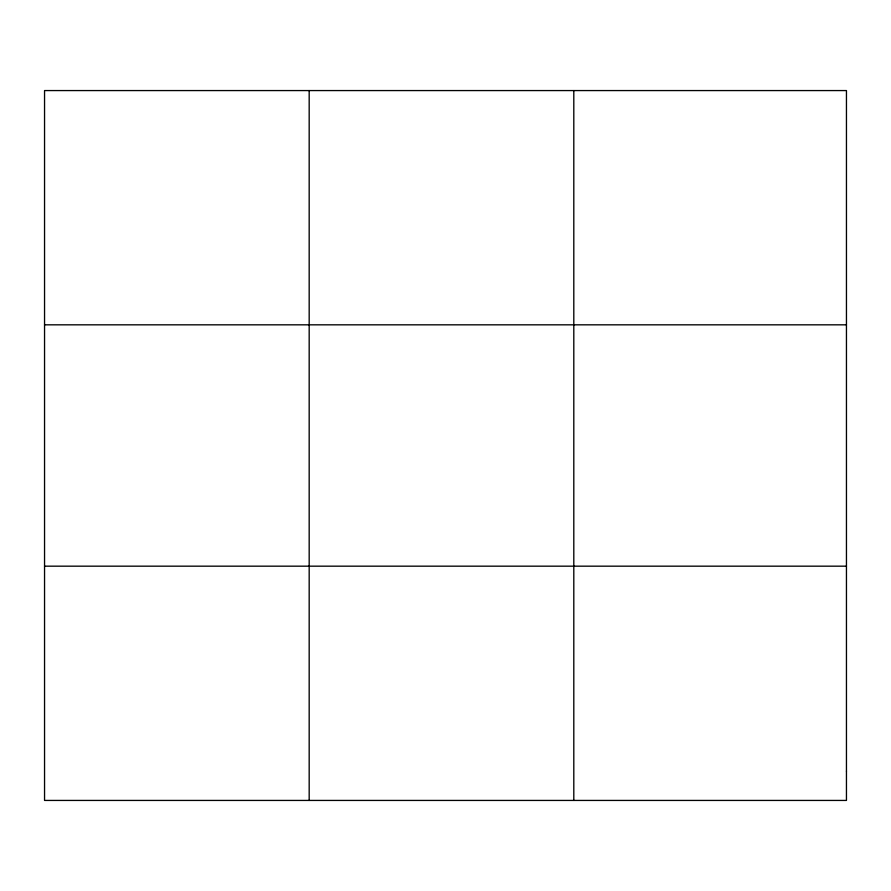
<?xml version="1.0" encoding="UTF-8"?>
<svg xmlns="http://www.w3.org/2000/svg" width="891" height="891" viewBox="0 0 891 891"><rect width="100%" height="100%" fill="white"/><g stroke="black" fill="none" stroke-linecap="round" stroke-linejoin="round"><path stroke-width="1.34" d="M309.177 90.57L309.177 800.43M573.804 90.57L573.804 800.43M44.55 324.825L846.45 324.825M44.55 566.175L846.45 566.175M846.45 771.149L846.45 800.43L44.55 800.43L44.55 90.57L846.45 90.57L846.45 771.149"/></g></svg>
